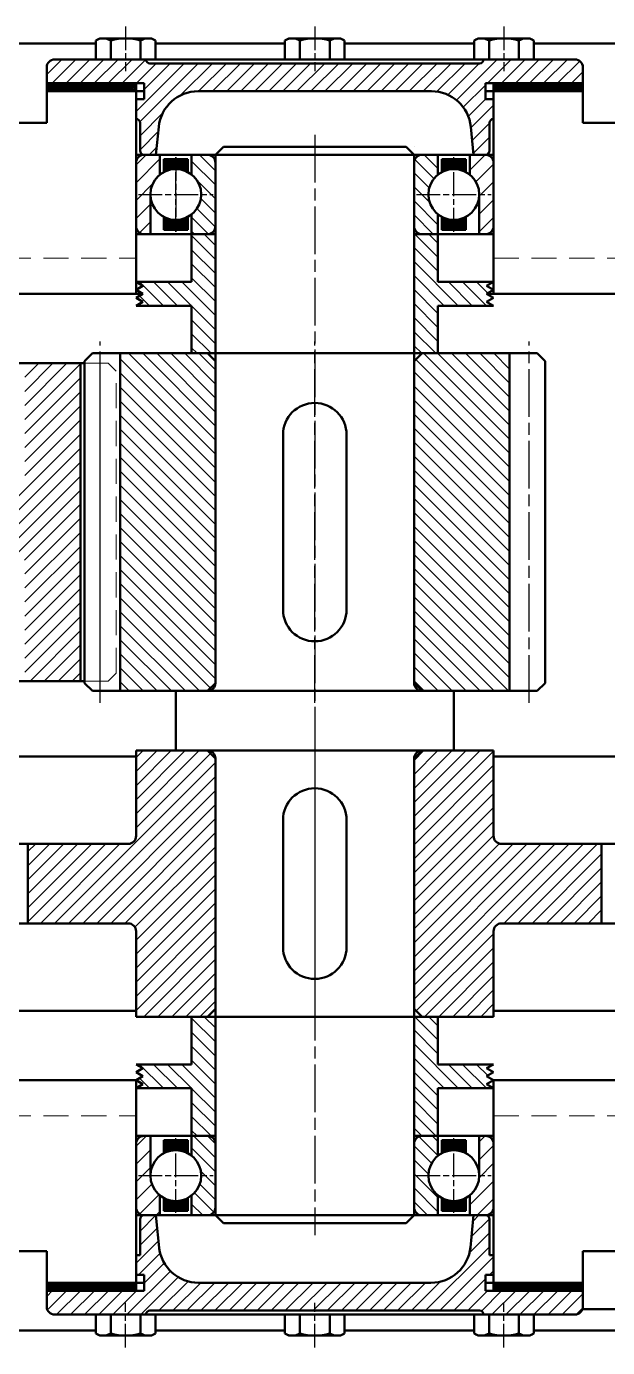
# Model space of a CAD drawing. Header units: millimetres. Extents: x -644475 to -321976, y 914968 to 1830177.
# Drawn here: x -324210.7 to -324064.4, y 915180.6 to 915513.2 of the extents above; entities that cross this region are included whole.
import ezdxf

# ---------------------------------------------------------------- set-up
doc = ezdxf.new("R2010")
doc.units = ezdxf.units.MM
for name, pattern in [('AM_ISO08W050', [18, 12, -1.5, 3, -1.5]), ('AM_ISO08W050x2', [9, 6, -0.75, 1.5, -0.75]), ('HIDDEN', [9.525, 6.35, -3.175])]:
    doc.linetypes.add(name, pattern=pattern)
for name, color, linetype, lineweight in [('1. NET DAM', 7, 'Continuous', 50), ('2. NET KHUAT', 86, 'HIDDEN', 15), ('4. NET MANH', 86, 'Continuous', 15), ('AM_0N', 7, 'Continuous', 50), ('AM_7', 4, 'AM_ISO08W050', 25), ('AM_8', 1, 'Continuous', 25)]:
    doc.layers.add(name, color=color, linetype=linetype, lineweight=lineweight)
pattern_1 = [(135, (591057.9235, 1239565.9235), (-1.767766953, -1.767766953), [])]
pattern_2 = [(45, (0, 0), (-1.767766953, 1.767766953), [])]
pattern_3 = [(135, (-323920.6053, 913779.5894), (-2.24506403, -2.24506403), [])]
pattern_4 = [(45, (-323920.6053, 913779.5894), (-1.767766953, 1.767766953), [])]
pattern_5 = [(135, (-323866.6053, 913779.5894), (-2.24506403, -2.24506403), [])]
pattern_6 = [(45, (-323866.6053, 913779.5894), (-1.767766953, 1.767766953), [])]
pattern_7 = [(315, (913308.97432, 324738.69006), (0.17960512242, 0.17960512242), []), (45, (913308.97432, 324738.69006), (-0.17960512242, 0.17960512242), [])]
pattern_8 = [(315, (913061.97432, 324738.69006), (0.17960512242, 0.17960512242), []), (45, (913061.97432, 324738.69006), (-0.17960512242, 0.17960512242), [])]
pattern_9 = [(315, (913061.97432, 324668.69006), (0.17960512242, 0.17960512242), []), (45, (913061.97432, 324668.69006), (-0.17960512242, 0.17960512242), [])]
pattern_10 = [(315, (913308.97432, 324668.69006), (0.17960512242, 0.17960512242), []), (45, (913308.97432, 324668.69006), (-0.17960512242, 0.17960512242), [])]
pattern_11 = [(135, (591306.1906, 1239016.6752), (-1.767766953, -1.767766953), [])]
pattern_12 = [(135, (591306.1906, 1238819.6752), (-1.767766953, -1.767766953), [])]

# ---------------------------------------------------------------- blocks, each defined once
blk = doc.blocks.new('ol2')
at = {"layer": '4. NET MANH'}
h = blk.add_hatch(dxfattribs=at)
h.set_pattern_fill('ANSI31', color=1, angle=90, style=0)
h.set_pattern_definition(pattern_3)
h.paths.add_polyline_path([(-46, 45), (-62, 45, 0.414214), (-64, 43), (-64, 39), (-59, 39, -0.227735), (-54, 41.4), (-44, 41.4), (-44, 43, 0.414214)])
h = blk.add_hatch(dxfattribs=at)
h.set_pattern_fill('ANSI31', color=1, angle=90, style=0)
h.set_pattern_definition(pattern_5)
h.paths.add_polyline_path([(185, 45), (201, 45, -0.414214), (203, 43), (203, 39), (198, 39, 0.227735), (193, 41.4), (183, 41.4), (183, 43, -0.414214)])
h = blk.add_hatch(dxfattribs=at)
h.set_pattern_fill('ANSI37', color=0, scale=0.08, angle=-90, style=0)
h.set_pattern_definition(pattern_8)
h.paths.add_polyline_path([(-62.9, 35), (-62.9, 38.01), (-59.65, 38.01, 0.123104), (-60.4, 35)])
h.paths.add_polyline_path([(-62.9, 31.99), (-62.9, 35), (-60.4, 35, 0.123104), (-59.65, 31.99)])
h = blk.add_hatch(dxfattribs=at)
h.set_pattern_fill('ANSI37', color=0, scale=0.08, angle=-90, style=0)
h.set_pattern_definition(pattern_8)
h.paths.add_polyline_path([(-45.1, 35), (-45.1, 38.01), (-48.35, 38.01, -0.123104), (-47.6, 35)])
h.paths.add_polyline_path([(-45.1, 31.99), (-45.1, 35), (-47.6, 35, -0.123104), (-48.35, 31.99)])
h = blk.add_hatch(dxfattribs=at)
h.set_pattern_fill('ANSI37', color=0, scale=0.08, angle=-90, style=0)
h.set_pattern_definition(pattern_7)
h.paths.add_polyline_path([(184.1, 35), (184.1, 38.01), (187.35, 38.01, 0.123104), (186.6, 35)])
h.paths.add_polyline_path([(184.1, 31.99), (184.1, 35), (186.6, 35, 0.123104), (187.35, 31.99)])
h = blk.add_hatch(dxfattribs=at)
h.set_pattern_fill('ANSI37', color=0, scale=0.08, angle=-90, style=0)
h.set_pattern_definition(pattern_7)
h.paths.add_polyline_path([(201.9, 35), (201.9, 38.01), (198.65, 38.01, -0.123104), (199.4, 35)])
h.paths.add_polyline_path([(201.9, 31.99), (201.9, 35), (199.4, 35, -0.123104), (198.65, 31.99)])
h = blk.add_hatch(dxfattribs=at)
h.set_pattern_fill('ANSI37', color=0, scale=0.08, angle=-90, style=0)
h.set_pattern_definition(pattern_9)
h.paths.add_polyline_path([(-62.9, -35), (-62.9, -31.99), (-59.65, -31.99, 0.123104), (-60.4, -35)])
h.paths.add_polyline_path([(-62.9, -38.01), (-62.9, -35), (-60.4, -35, 0.123104), (-59.65, -38.01)])
h = blk.add_hatch(dxfattribs=at)
h.set_pattern_fill('ANSI37', color=0, scale=0.08, angle=-90, style=0)
h.set_pattern_definition(pattern_9)
h.paths.add_polyline_path([(-45.1, -35), (-45.1, -31.99), (-48.35, -31.99, -0.123104), (-47.6, -35)])
h.paths.add_polyline_path([(-45.1, -38.01), (-45.1, -35), (-47.6, -35, -0.123104), (-48.35, -38.01)])
h = blk.add_hatch(dxfattribs=at)
h.set_pattern_fill('ANSI37', color=0, scale=0.08, angle=-90, style=0)
h.set_pattern_definition(pattern_10)
h.paths.add_polyline_path([(184.1, -35), (184.1, -31.99), (187.35, -31.99, 0.123104), (186.6, -35)])
h.paths.add_polyline_path([(184.1, -38.01), (184.1, -35), (186.6, -35, 0.123104), (187.35, -38.01)])
h = blk.add_hatch(dxfattribs=at)
h.set_pattern_fill('ANSI37', color=0, scale=0.08, angle=-90, style=0)
h.set_pattern_definition(pattern_10)
h.paths.add_polyline_path([(201.9, -35), (201.9, -31.99), (198.65, -31.99, -0.123104), (199.4, -35)])
h.paths.add_polyline_path([(201.9, -38.01), (201.9, -35), (199.4, -35, -0.123104), (198.65, -38.01)])
h = blk.add_hatch(dxfattribs=at)
h.set_pattern_fill('ANSI31', color=1, angle=90, style=0)
h.set_pattern_definition(pattern_3)
h.paths.add_polyline_path([(-46, -45), (-62, -45, -0.414214), (-64, -43), (-64, -39), (-59, -39, 0.227735), (-54, -41.4), (-44, -41.4), (-44, -43, -0.414214)])
h = blk.add_hatch(dxfattribs=at)
h.set_pattern_fill('ANSI31', color=1, angle=90, style=0)
h.set_pattern_definition(pattern_5)
h.paths.add_polyline_path([(185, -45), (201, -45, 0.414214), (203, -43), (203, -39), (198, -39, -0.227735), (193, -41.4), (183, -41.4), (183, -43, 0.414214)])
at = {"layer": 'AM_8'}
h = blk.add_hatch(dxfattribs=at)
h.set_pattern_fill('_U', color=256, scale=2.5, angle=45, style=0, pattern_type=0)
h.set_pattern_definition(pattern_4)
edge = h.paths.add_edge_path()
edge.add_line((-44, 27), (-44, 31))
edge.add_line((-44, 31), (-49, 31))
edge.add_arc((-54, 35), 6.4, 218.6822, 321.3178, ccw=False)
edge.add_line((-59, 31), (-64, 31))
edge.add_line((-64, 31), (-64, 27))
edge.add_arc((-62, 27), 2, 180, 270)
edge.add_line((-62, 25), (-46, 25))
edge.add_arc((-46, 27), 2, 270, 360)
h = blk.add_hatch(dxfattribs=at)
h.set_pattern_fill('_U', color=256, scale=2.5, angle=45, style=0, pattern_type=0)
h.set_pattern_definition(pattern_6)
edge = h.paths.add_edge_path()
edge.add_line((183, 27), (183, 31))
edge.add_line((183, 31), (188, 31))
edge.add_arc((193, 35), 6.4, 218.6822, 321.3178)
edge.add_line((198, 31), (203, 31))
edge.add_line((203, 31), (203, 27))
edge.add_arc((201, 27), 2, 270, 360, ccw=False)
edge.add_line((201, 25), (185, 25))
edge.add_arc((185, 27), 2, 180, 270, ccw=False)
h = blk.add_hatch(dxfattribs=at)
h.set_pattern_fill('_U', color=256, scale=2.5, angle=45, style=0, pattern_type=0)
h.set_pattern_definition(pattern_4)
edge = h.paths.add_edge_path()
edge.add_line((-44, -27), (-44, -31))
edge.add_line((-44, -31), (-49, -31))
edge.add_arc((-54, -35), 6.4, 38.6822, 141.3178)
edge.add_line((-59, -31), (-64, -31))
edge.add_line((-64, -31), (-64, -27))
edge.add_arc((-62, -27), 2, 90, 180, ccw=False)
edge.add_line((-62, -25), (-46, -25))
edge.add_arc((-46, -27), 2, 0, 90, ccw=False)
h = blk.add_hatch(dxfattribs=at)
h.set_pattern_fill('_U', color=256, scale=2.5, angle=45, style=0, pattern_type=0)
h.set_pattern_definition(pattern_6)
edge = h.paths.add_edge_path()
edge.add_line((183, -27), (183, -31))
edge.add_line((183, -31), (188, -31))
edge.add_arc((193, -35), 6.4, 398.6822, 501.3178, ccw=False)
edge.add_line((198, -31), (203, -31))
edge.add_line((203, -31), (203, -27))
edge.add_arc((201, -27), 2, 360, 450)
edge.add_line((201, -25), (185, -25))
edge.add_arc((185, -27), 2, 450, 540)
at = {"layer": '1. NET DAM'}
for p, q in [((-62, 45), (-46, 45)), ((201, 45), (185, 45)), ((-64, 27), (-64, 43)), ((-54, 41.4), (-44, 41.4)), ((-44, 43), (-44, 27)), ((183, 43), (183, 27)), ((193, 41.4), (183, 41.4)), ((203, 27), (203, 43)), ((-64, 39), (-59, 39)), ((-59.65, 38.01), (-62.9, 38.01)), ((-62.9, 38.01), (-62.9, 35)), ((-48.35, 38.01), (-45.1, 38.01)), ((-45.1, 38.01), (-45.1, 35)), ((187.35, 38.01), (184.1, 38.01)), ((184.1, 38.01), (184.1, 35)), ((203, 39), (198, 39)), ((198.65, 38.01), (201.9, 38.01)), ((201.9, 38.01), (201.9, 35)), ((-62.9, 31.99), (-62.9, 35)), ((-45.1, 31.99), (-45.1, 35)), ((184.1, 31.99), (184.1, 35)), ((201.9, 31.99), (201.9, 35)), ((-59, 31), (-64, 31)), ((-59.65, 31.99), (-62.9, 31.99)), ((-44, 31), (-49, 31)), ((-48.35, 31.99), (-45.1, 31.99)), ((183, 31), (188, 31)), ((187.35, 31.99), (184.1, 31.99)), ((198, 31), (203, 31)), ((198.65, 31.99), (201.9, 31.99)), ((-46, 25), (-62, 25)), ((185, 25), (201, 25)), ((-46, -25), (-62, -25)), ((185, -25), (201, -25)), ((-64, -27), (-64, -43)), ((-44, -43), (-44, -27)), ((183, -43), (183, -27)), ((203, -27), (203, -43)), ((-59, -31), (-64, -31)), ((-59.65, -31.99), (-62.9, -31.99)), ((-62.9, -31.99), (-62.9, -35)), ((-44, -31), (-49, -31)), ((-48.35, -31.99), (-45.1, -31.99)), ((-45.1, -31.99), (-45.1, -35)), ((183, -31), (188, -31)), ((187.35, -31.99), (184.1, -31.99)), ((184.1, -31.99), (184.1, -35)), ((198, -31), (203, -31)), ((198.65, -31.99), (201.9, -31.99)), ((201.9, -31.99), (201.9, -35)), ((-62.9, -38.01), (-62.9, -35)), ((-45.1, -38.01), (-45.1, -35)), ((184.1, -38.01), (184.1, -35)), ((201.9, -38.01), (201.9, -35)), ((-64, -39), (-59, -39)), ((-59.65, -38.01), (-62.9, -38.01)), ((-48.35, -38.01), (-45.1, -38.01)), ((187.35, -38.01), (184.1, -38.01)), ((203, -39), (198, -39)), ((198.65, -38.01), (201.9, -38.01)), ((-54, -41.4), (-44, -41.4)), ((193, -41.4), (183, -41.4)), ((-62, -45), (-46, -45)), ((201, -45), (185, -45))]:
    blk.add_line(p, q, dxfattribs=at)
for centre in [(-54, 35), (193, 35), (-54, -35), (193, -35)]:
    blk.add_circle(centre, 6.4, dxfattribs=at)
for centre, start, end in [((-62, 43), 90, 180), ((-46, 43), 0, 90), ((185, 43), 90, 180), ((201, 43), 0, 90), ((-62, 27), 180, 270), ((-46, 27), 270, 0), ((185, 27), 180, 270), ((201, 27), 270, 0), ((-62, -27), 90, 180), ((-46, -27), 0, 90), ((185, -27), 90, 180), ((201, -27), 0, 90), ((-62, -43), 180, 270), ((-46, -43), 270, 0), ((185, -43), 180, 270), ((201, -43), 270, 0)]:
    blk.add_arc(centre, 2, start, end, dxfattribs=at)
at = {"layer": 'AM_7', "linetype": 'AM_ISO08W050x2'}
for p, q in [((-54, 44.4), (-54, 25.6)), ((193, 44.4), (193, 25.6)), ((-63.4, 35), (-44.6, 35)), ((183.6, 35), (202.4, 35)), ((202.4, 35), (183.6, 35)), ((-54, -25.6), (-54, -44.4)), ((193, -25.6), (193, -44.4)), ((-63.4, -35), (-44.6, -35)), ((183.6, -35), (202.4, -35))]:
    blk.add_line(p, q, dxfattribs=at)

msp = doc.modelspace()

# ---------------------------------------------------------------- hatches: boundary and pattern name
at = {"layer": '4. NET MANH'}
h = msp.add_hatch(dxfattribs=at)
h.set_pattern_fill('ANSI31', color=1, scale=0.09, style=0)
h.paths.add_polyline_path([(-324401.077, 915498.924), (-324428.077, 915498.924), (-324428.077, 915496.924), (-324401.077, 915496.924)])
h.paths.add_polyline_path([(-324248.077, 915498.924), (-324275.077, 915498.924), (-324275.077, 915496.924), (-324248.077, 915496.924)])
h.paths.add_polyline_path([(-324183.077, 915498.924), (-324205.577, 915498.924), (-324205.577, 915496.924), (-324183.077, 915496.924)])
h.paths.add_polyline_path([(-324070.577, 915498.924), (-324093.077, 915498.924), (-324093.077, 915496.924), (-324070.577, 915496.924)])
h = msp.add_hatch(dxfattribs=at)
h.set_pattern_fill('ANSI31', color=1, scale=0.09, style=0)
h.paths.add_polyline_path([(-324403.077, 915196.924), (-324428.077, 915196.924), (-324428.077, 915194.924), (-324403.077, 915194.924)])
h.paths.add_polyline_path([(-324248.077, 915196.924), (-324273.077, 915196.924), (-324273.077, 915194.924), (-324248.077, 915194.924)])
h.paths.add_polyline_path([(-324183.077, 915196.924), (-324205.577, 915196.924), (-324205.577, 915194.924), (-324183.077, 915194.924)])
h.paths.add_polyline_path([(-324070.577, 915196.924), (-324093.077, 915196.924), (-324093.077, 915194.924), (-324070.577, 915194.924)])
h.paths.add_polyline_path([(-324012.621, 915196.924), (-324034.121, 915196.924), (-324034.121, 915194.924), (-324012.621, 915194.924)])
h.paths.add_polyline_path([(-323919.121, 915196.924), (-323940.621, 915196.924), (-323940.621, 915194.924), (-323919.121, 915194.924)])
h.paths.add_polyline_path([(-323919.121, 915498.924), (-323940.621, 915498.924), (-323940.621, 915496.924), (-323919.121, 915496.924)])
h.paths.add_polyline_path([(-324012.621, 915498.924), (-324034.121, 915498.924), (-324034.121, 915496.924), (-324012.621, 915496.924)])
at = {"layer": 'AM_8'}
h = msp.add_hatch(dxfattribs=at)
h.set_pattern_fill('_U', color=256, scale=2.5, angle=45, style=0, pattern_type=0)
h.set_pattern_definition(pattern_2)
edge = h.paths.add_edge_path()
edge.add_arc((-324108.726, 915486.924), 10, 5.71059, 90, ccw=False)
edge.add_line((-324098.776, 915487.919), (-324098.077, 915480.924))
edge.add_line((-324098.077, 915480.924), (-324095.077, 915480.924))
edge.add_arc((-324095.076, 915481.924), 1, 270, 360)
edge.add_line((-324094.077, 915481.924), (-324094.077, 915488.924))
edge.add_arc((-324093.077, 915488.924), 1, 90, 180, ccw=False)
edge.add_line((-324093.077, 915489.924), (-324093.077, 915494.924))
edge.add_line((-324093.077, 915494.924), (-324095.077, 915494.924))
edge.add_line((-324095.077, 915494.924), (-324095.077, 915498.924))
edge.add_line((-324095.077, 915498.924), (-324070.577, 915498.924))
edge.add_line((-324070.577, 915498.924), (-324070.577, 915502.924))
edge.add_arc((-324072.577, 915502.924), 2, 0, 90)
edge.add_line((-324072.577, 915504.924), (-324095.577, 915504.924))
edge.add_arc((-324096.577, 915504.924), 1, -90, 0, ccw=False)
edge.add_line((-324096.577, 915503.924), (-324179.577, 915503.924))
edge.add_arc((-324179.577, 915504.924), 1, 180, 270, ccw=False)
edge.add_line((-324180.577, 915504.924), (-324203.577, 915504.924))
edge.add_arc((-324203.577, 915502.924), 2, 90, 180)
edge.add_line((-324205.577, 915502.924), (-324205.577, 915498.924))
edge.add_line((-324205.577, 915498.924), (-324181.077, 915498.924))
edge.add_line((-324181.077, 915498.924), (-324181.077, 915494.924))
edge.add_line((-324181.077, 915494.924), (-324183.077, 915494.924))
edge.add_line((-324183.077, 915494.924), (-324183.077, 915489.924))
edge.add_arc((-324183.077, 915488.924), 1, 0, 90, ccw=False)
edge.add_line((-324182.077, 915488.924), (-324182.077, 915481.924))
edge.add_arc((-324181.077, 915481.924), 1, 180, 270)
edge.add_line((-324181.077, 915480.924), (-324178.077, 915480.924))
edge.add_line((-324178.077, 915480.924), (-324177.377, 915487.919))
edge.add_arc((-324167.427, 915486.924), 10, 90, 174.28941, ccw=False)
edge.add_line((-324167.427, 915496.924), (-324108.726, 915496.924))
h = msp.add_hatch(dxfattribs=at)
h.set_pattern_fill('_U', color=256, scale=2.5, angle=135, style=0, pattern_type=0)
h.set_pattern_definition(pattern_11)
h.paths.add_polyline_path([(-324169.077, 915460.924), (-324169.077, 915448.924), (-324183.077, 915448.924), (-324181.344, 915447.924), (-324183.077, 915446.924), (-324181.344, 915445.924), (-324183.077, 915444.924), (-324181.344, 915443.924), (-324183.077, 915442.924), (-324169.077, 915442.924), (-324169.077, 915430.924), (-324163.077, 915430.924), (-324163.077, 915460.924)])
h = msp.add_hatch(dxfattribs=at)
h.set_pattern_fill('_U', color=256, scale=2.5, angle=135, style=0, pattern_type=0)
h.set_pattern_definition(pattern_11)
h.paths.add_polyline_path([(-324107.077, 915460.924), (-324113.077, 915460.924), (-324113.077, 915430.924), (-324107.077, 915430.924), (-324107.077, 915442.924), (-324093.077, 915442.924), (-324094.809, 915443.924), (-324093.077, 915444.924), (-324094.809, 915445.924), (-324093.077, 915446.924), (-324094.809, 915447.924), (-324093.077, 915448.924), (-324107.077, 915448.924)])
h = msp.add_hatch(dxfattribs=at)
h.set_pattern_fill('_U', color=256, scale=2.5, angle=45, style=0, pattern_type=0)
h.set_pattern_definition(pattern_2)
edge = h.paths.add_edge_path()
edge.add_line((-324234.577, 915396.424), (-324234.577, 915380.424))
edge.add_line((-324234.577, 915380.424), (-324213.077, 915380.424))
edge.add_arc((-324213.077, 915378.424), 2, 0, 90, ccw=False)
edge.add_line((-324211.077, 915378.424), (-324211.077, 915348.424))
edge.add_line((-324211.077, 915348.424), (-324197.077, 915348.424))
edge.add_line((-324197.077, 915348.424), (-324197.077, 915428.424))
edge.add_line((-324197.077, 915428.424), (-324211.077, 915428.424))
edge.add_line((-324211.077, 915428.424), (-324211.077, 915398.424))
edge.add_arc((-324213.077, 915398.424), 2, 270, 360, ccw=False)
edge.add_line((-324213.077, 915396.424), (-324234.577, 915396.424))
h = msp.add_hatch(dxfattribs=at)
h.set_pattern_fill('_U', color=256, scale=2.5, angle=135, style=0, pattern_type=0)
h.set_pattern_definition(pattern_1)
h.paths.add_polyline_path([(-324165.077, 915430.924), (-324187.077, 915430.924), (-324187.077, 915345.924), (-324165.077, 915345.924), (-324163.077, 915347.924), (-324163.077, 915428.924)])
h = msp.add_hatch(dxfattribs=at)
h.set_pattern_fill('_U', color=256, scale=2.5, angle=135, style=0, pattern_type=0)
h.set_pattern_definition(pattern_1)
h.paths.add_polyline_path([(-324111.077, 915345.924), (-324089.077, 915345.924), (-324089.077, 915430.924), (-324111.077, 915430.924), (-324113.077, 915428.924), (-324113.077, 915347.924)])
h = msp.add_hatch(dxfattribs=at)
h.set_pattern_fill('_U', color=256, scale=2.5, angle=45, style=0, pattern_type=0)
h.set_pattern_definition(pattern_2)
edge = h.paths.add_edge_path()
edge.add_line((-324183.077, 915285.424), (-324183.077, 915263.924))
edge.add_line((-324183.077, 915263.924), (-324165.077, 915263.924))
edge.add_line((-324165.077, 915263.924), (-324163.077, 915265.924))
edge.add_line((-324163.077, 915265.924), (-324163.077, 915328.924))
edge.add_line((-324163.077, 915328.924), (-324165.077, 915330.924))
edge.add_line((-324165.077, 915330.924), (-324183.077, 915330.924))
edge.add_line((-324183.077, 915330.924), (-324183.077, 915309.424))
edge.add_arc((-324185.077, 915309.424), 2, 270, 360, ccw=False)
edge.add_line((-324185.077, 915307.424), (-324210.288, 915307.424))
edge.add_line((-324210.288, 915307.424), (-324210.288, 915287.424))
edge.add_line((-324210.288, 915287.424), (-324185.077, 915287.424))
edge.add_arc((-324185.077, 915285.424), 2, 0, 90, ccw=False)
h = msp.add_hatch(dxfattribs=at)
h.set_pattern_fill('_U', color=256, scale=2.5, angle=45, style=0, pattern_type=0)
h.set_pattern_definition(pattern_2)
edge = h.paths.add_edge_path()
edge.add_line((-324111.077, 915263.924), (-324093.077, 915263.924))
edge.add_line((-324093.077, 915263.924), (-324093.077, 915285.424))
edge.add_arc((-324091.077, 915285.424), 2, 90, 180, ccw=False)
edge.add_line((-324091.077, 915287.424), (-324065.865, 915287.424))
edge.add_line((-324065.865, 915287.424), (-324065.865, 915307.424))
edge.add_line((-324065.865, 915307.424), (-324091.077, 915307.424))
edge.add_arc((-324091.077, 915309.424), 2, 180, 270, ccw=False)
edge.add_line((-324093.077, 915309.424), (-324093.077, 915330.924))
edge.add_line((-324093.077, 915330.924), (-324111.077, 915330.924))
edge.add_line((-324111.077, 915330.924), (-324113.077, 915328.923))
edge.add_line((-324113.077, 915328.924), (-324113.077, 915265.924))
edge.add_line((-324113.077, 915265.924), (-324111.077, 915263.924))
h = msp.add_hatch(dxfattribs=at)
h.set_pattern_fill('_U', color=256, scale=2.5, angle=135, style=0, pattern_type=0)
h.set_pattern_definition(pattern_12)
h.paths.add_polyline_path([(-324169.077, 915263.924), (-324169.077, 915251.924), (-324183.077, 915251.924), (-324181.344, 915250.924), (-324183.077, 915249.924), (-324181.344, 915248.924), (-324183.077, 915247.924), (-324181.344, 915246.924), (-324183.077, 915245.924), (-324169.077, 915245.924), (-324169.077, 915233.924), (-324163.077, 915233.924), (-324163.077, 915263.924)])
h = msp.add_hatch(dxfattribs=at)
h.set_pattern_fill('_U', color=256, scale=2.5, angle=135, style=0, pattern_type=0)
h.set_pattern_definition(pattern_12)
h.paths.add_polyline_path([(-324107.077, 915263.924), (-324113.077, 915263.924), (-324113.077, 915233.924), (-324107.077, 915233.924), (-324107.077, 915245.924), (-324093.077, 915245.924), (-324094.809, 915246.924), (-324093.077, 915247.924), (-324094.809, 915248.924), (-324093.077, 915249.924), (-324094.809, 915250.924), (-324093.077, 915251.924), (-324107.077, 915251.924)])
h = msp.add_hatch(dxfattribs=at)
h.set_pattern_fill('_U', color=256, scale=2.5, angle=45, style=0, pattern_type=0)
h.set_pattern_definition(pattern_2)
edge = h.paths.add_edge_path()
edge.add_line((-324177.277, 915205.928), (-324178.077, 915213.924))
edge.add_line((-324178.077, 915213.924), (-324181.077, 915213.924))
edge.add_arc((-324181.077, 915212.924), 1, 90, 180)
edge.add_line((-324182.077, 915212.924), (-324182.077, 915203.924))
edge.add_line((-324182.077, 915203.924), (-324183.077, 915203.924))
edge.add_line((-324183.077, 915203.924), (-324183.077, 915198.924))
edge.add_line((-324183.077, 915198.924), (-324181.077, 915198.924))
edge.add_line((-324181.077, 915198.924), (-324181.077, 915194.924))
edge.add_line((-324181.077, 915194.924), (-324205.577, 915194.924))
edge.add_line((-324205.577, 915194.924), (-324205.577, 915190.924))
edge.add_arc((-324203.577, 915190.924), 2, 180, 270)
edge.add_line((-324203.577, 915188.924), (-324180.577, 915188.924))
edge.add_arc((-324179.577, 915188.924), 1, 90, 180, ccw=False)
edge.add_line((-324179.577, 915189.924), (-324096.577, 915189.924))
edge.add_arc((-324096.577, 915188.924), 1, 0, 90, ccw=False)
edge.add_line((-324095.577, 915188.924), (-324072.577, 915188.924))
edge.add_arc((-324072.577, 915190.924), 2, 270, 360)
edge.add_line((-324070.577, 915190.924), (-324070.577, 915194.924))
edge.add_line((-324070.577, 915194.924), (-324095.077, 915194.924))
edge.add_line((-324095.077, 915194.924), (-324095.077, 915198.924))
edge.add_line((-324095.077, 915198.924), (-324093.077, 915198.924))
edge.add_line((-324093.077, 915198.924), (-324093.077, 915203.924))
edge.add_line((-324093.077, 915203.924), (-324094.077, 915203.924))
edge.add_line((-324094.077, 915203.924), (-324094.077, 915212.924))
edge.add_arc((-324095.077, 915212.924), 1, 0, 90)
edge.add_line((-324095.077, 915213.924), (-324098.077, 915213.924))
edge.add_line((-324098.077, 915213.924), (-324098.876, 915205.928))
edge.add_arc((-324108.826, 915206.924), 10, 270, 354.28941, ccw=False)
edge.add_line((-324108.826, 915196.924), (-324167.327, 915196.924))
edge.add_arc((-324167.327, 915206.924), 10, 185.71059, 270, ccw=False)

# ---------------------------------------------------------------- linework, layer by layer
at = {"layer": '1. NET DAM'}
for p, q in [((-324263.307, 915508.924), (-324193.215, 915508.924)), ((-324178.2, 915508.924), (-324145.584, 915508.924)), ((-324130.569, 915508.924), (-324097.953, 915508.924)), ((-324082.938, 915508.924), (-324023.099, 915508.924)), ((-324072.577, 915504.924), (-324203.577, 915504.924)), ((-324205.577, 915503.524), (-324205.577, 915488.924)), ((-324179.577, 915503.924), (-324096.577, 915503.924)), ((-324070.577, 915503.524), (-324070.577, 915488.924)), ((-324181.077, 915498.924), (-324205.577, 915498.924)), ((-324183.077, 915488.924), (-324183.077, 915498.924)), ((-324181.077, 915494.924), (-324181.077, 915498.924)), ((-324095.077, 915494.924), (-324095.077, 915498.924)), ((-324095.077, 915498.924), (-324070.577, 915498.924)), ((-324093.077, 915488.924), (-324093.077, 915498.924)), ((-324181.077, 915496.924), (-324205.577, 915496.924)), ((-324183.077, 915496.924), (-324183.077, 915494.924)), ((-324183.077, 915494.924), (-324181.077, 915494.924)), ((-324183.077, 915494.924), (-324183.077, 915489.924)), ((-324108.726, 915496.924), (-324167.427, 915496.924)), ((-324070.577, 915496.924), (-324095.077, 915496.924)), ((-324093.077, 915494.924), (-324095.077, 915494.924)), ((-324205.577, 915488.924), (-324248.077, 915488.924)), ((-324183.077, 915478.924), (-324183.077, 915488.924)), ((-324182.077, 915488.924), (-324182.077, 915481.924)), ((-324094.077, 915488.924), (-324094.077, 915481.924)), ((-324093.077, 915478.924), (-324093.077, 915488.924)), ((-324070.577, 915488.924), (-324034.121, 915488.924)), ((-324177.377, 915487.919), (-324178.077, 915480.924)), ((-324098.776, 915487.919), (-324098.077, 915480.924)), ((-324163.077, 915480.924), (-324161.077, 915482.924)), ((-324161.077, 915482.924), (-324115.077, 915482.924)), ((-324113.077, 915480.924), (-324115.077, 915482.924)), ((-324113.077, 915482.924), (-324113.077, 915482.924)), ((-324165.031, 915480.924), (-324183.077, 915480.924)), ((-324182.077, 915480.924), (-324178.077, 915480.924)), ((-324165.031, 915480.924), (-324111.077, 915480.924)), ((-324163.077, 915480.924), (-324163.077, 915470.924)), ((-324113.077, 915480.924), (-324113.077, 915470.924)), ((-324095.077, 915480.924), (-324093.077, 915480.924)), ((-324163.077, 915347.924), (-324163.077, 915470.924)), ((-324113.077, 915470.924), (-324113.077, 915347.924)), ((-324183.077, 915462.924), (-324183.077, 915445.924)), ((-324093.077, 915462.924), (-324093.077, 915445.924)), ((-324183.077, 915460.924), (-324163.077, 915460.924)), ((-324169.077, 915448.924), (-324169.077, 915460.924)), ((-324163.077, 915460.924), (-324169.077, 915460.924)), ((-324163.077, 915430.924), (-324163.077, 915460.924)), ((-324093.077, 915460.924), (-324113.077, 915460.924)), ((-324113.077, 915430.924), (-324113.077, 915460.924)), ((-324113.077, 915460.924), (-324107.077, 915460.924)), ((-324107.077, 915448.924), (-324107.077, 915460.924)), ((-324183.077, 915448.924), (-324181.344, 915447.924)), ((-324169.077, 915448.924), (-324183.077, 915448.924)), ((-324107.077, 915448.924), (-324093.077, 915448.924)), ((-324093.077, 915448.924), (-324094.809, 915447.924)), ((-324181.344, 915445.924), (-324273.51, 915445.924)), ((-324181.344, 915447.924), (-324183.077, 915446.924)), ((-324183.077, 915446.924), (-324181.344, 915445.924)), ((-324181.344, 915445.924), (-324183.077, 915444.924)), ((-324183.077, 915444.924), (-324181.344, 915443.924)), ((-324094.809, 915447.924), (-324093.077, 915446.924)), ((-324093.077, 915446.924), (-324094.809, 915445.924)), ((-324094.809, 915445.924), (-324012.187, 915445.924)), ((-324094.809, 915445.924), (-324093.077, 915444.924)), ((-324093.077, 915444.924), (-324094.809, 915443.924)), ((-324181.344, 915443.924), (-324183.077, 915442.924)), ((-324169.077, 915442.924), (-324183.077, 915442.924)), ((-324169.077, 915430.924), (-324169.077, 915442.924)), ((-324107.077, 915430.924), (-324107.077, 915442.924)), ((-324107.077, 915442.924), (-324093.077, 915442.924)), ((-324094.809, 915443.924), (-324093.077, 915442.924)), ((-324278.077, 915428.424), (-324196.077, 915428.424)), ((-324197.077, 915348.424), (-324197.077, 915428.424)), ((-324196.077, 915428.924), (-324194.077, 915430.924)), ((-324196.077, 915347.924), (-324196.077, 915428.924)), ((-324194.077, 915430.924), (-324082.077, 915430.924)), ((-324187.077, 915345.924), (-324187.077, 915430.924)), ((-324163.077, 915430.924), (-324169.077, 915430.924)), ((-324163.077, 915428.924), (-324165.077, 915430.924)), ((-324163.077, 915347.924), (-324163.077, 915428.924)), ((-324113.077, 915428.924), (-324111.077, 915430.924)), ((-324113.077, 915430.924), (-324107.077, 915430.924)), ((-324113.077, 915347.924), (-324113.077, 915428.924)), ((-324089.077, 915345.924), (-324089.077, 915430.924)), ((-324080.077, 915428.924), (-324082.077, 915430.924)), ((-324080.077, 915347.924), (-324080.077, 915428.924)), ((-324196.077, 915348.424), (-324278.077, 915348.424)), ((-324196.077, 915347.924), (-324194.077, 915345.924)), ((-324082.077, 915345.924), (-324194.077, 915345.924)), ((-324173.077, 915330.924), (-324173.077, 915345.924)), ((-324173.077, 915345.924), (-324163.077, 915345.924)), ((-324165.077, 915345.924), (-324163.077, 915347.924)), ((-324111.077, 915345.924), (-324113.077, 915347.924)), ((-324103.077, 915345.924), (-324113.077, 915345.924)), ((-324103.077, 915330.924), (-324103.077, 915345.924)), ((-324082.077, 915345.924), (-324080.077, 915347.924)), ((-324138.077, 915342.924), (-324138.077, 915342.924)), ((-324270.623, 915329.424), (-324183.077, 915329.424)), ((-324183.077, 915330.924), (-324093.077, 915330.924)), ((-324183.077, 915309.424), (-324183.077, 915330.924)), ((-324163.077, 915330.924), (-324173.077, 915330.924)), ((-324163.077, 915328.924), (-324165.077, 915330.924)), ((-324163.077, 915265.924), (-324163.077, 915328.924)), ((-324163.077, 915223.924), (-324163.077, 915328.924)), ((-324113.077, 915330.924), (-324103.077, 915330.924)), ((-324113.077, 915265.924), (-324113.077, 915328.924)), ((-324113.077, 915328.924), (-324113.077, 915223.924)), ((-324113.077, 915328.924), (-324111.077, 915330.924)), ((-324093.077, 915309.424), (-324093.077, 915330.924)), ((-324093.077, 915329.424), (-324009.861, 915329.424)), ((-324227.545, 915307.424), (-324185.077, 915307.424)), ((-324210.288, 915287.424), (-324210.288, 915307.424)), ((-324024.653, 915307.424), (-324091.077, 915307.424)), ((-324091.077, 915307.424), (-324024.653, 915307.424)), ((-324065.865, 915287.424), (-324065.865, 915307.424)), ((-324231.575, 915287.424), (-324185.077, 915287.424)), ((-324183.077, 915263.924), (-324183.077, 915285.424)), ((-324093.077, 915263.924), (-324093.077, 915285.424)), ((-324024.653, 915287.424), (-324091.077, 915287.424)), ((-324091.077, 915287.424), (-324024.653, 915287.424)), ((-324183.077, 915265.424), (-324270.623, 915265.424)), ((-324163.077, 915265.924), (-324165.077, 915263.924)), ((-324113.077, 915265.924), (-324111.077, 915263.924)), ((-324009.861, 915265.424), (-324093.077, 915265.424)), ((-324183.077, 915263.924), (-324093.077, 915263.924)), ((-324169.077, 915251.924), (-324169.077, 915263.924)), ((-324163.077, 915263.924), (-324169.077, 915263.924)), ((-324163.077, 915233.924), (-324163.077, 915263.924)), ((-324113.077, 915263.924), (-324113.077, 915263.924)), ((-324113.077, 915233.924), (-324113.077, 915263.924)), ((-324113.077, 915263.924), (-324107.077, 915263.924)), ((-324107.077, 915251.924), (-324107.077, 915263.924)), ((-324183.077, 915251.924), (-324181.344, 915250.924)), ((-324169.077, 915251.924), (-324183.077, 915251.924)), ((-324181.344, 915250.924), (-324183.077, 915249.924)), ((-324183.077, 915249.924), (-324181.344, 915248.924)), ((-324181.344, 915248.924), (-324183.077, 915247.924)), ((-324107.077, 915251.924), (-324093.077, 915251.924)), ((-324093.077, 915251.924), (-324094.809, 915250.924)), ((-324094.809, 915250.924), (-324093.077, 915249.924)), ((-324093.077, 915249.924), (-324094.809, 915248.924)), ((-324094.809, 915248.924), (-324093.077, 915247.924)), ((-324183.077, 915247.924), (-324274.376, 915247.924)), ((-324183.077, 915231.924), (-324183.077, 915247.924)), ((-324183.077, 915247.924), (-324181.344, 915246.924)), ((-324181.344, 915246.924), (-324183.077, 915245.924)), ((-324169.077, 915245.924), (-324183.077, 915245.924)), ((-324169.077, 915233.924), (-324169.077, 915245.924)), ((-324107.077, 915233.924), (-324107.077, 915245.924)), ((-324107.077, 915245.924), (-324093.077, 915245.924)), ((-324093.077, 915247.924), (-324094.809, 915246.924)), ((-324094.809, 915246.924), (-324093.077, 915245.924)), ((-324011.321, 915247.924), (-324093.077, 915247.924)), ((-324093.077, 915231.924), (-324093.077, 915247.924)), ((-324163.077, 915233.924), (-324183.077, 915233.924)), ((-324163.077, 915233.924), (-324169.077, 915233.924)), ((-324093.077, 915233.924), (-324113.077, 915233.924)), ((-324113.077, 915233.924), (-324107.077, 915233.924)), ((-324163.077, 915213.924), (-324163.077, 915223.924)), ((-324113.077, 915213.924), (-324113.077, 915223.924)), ((-324183.077, 915215.924), (-324183.077, 915194.924)), ((-324093.077, 915215.924), (-324093.077, 915196.924)), ((-324165.077, 915213.924), (-324183.077, 915213.924)), ((-324182.077, 915203.924), (-324182.077, 915212.924)), ((-324177.176, 915204.924), (-324178.077, 915213.924)), ((-324111.13, 915213.924), (-324165.077, 915213.924)), ((-324163.077, 915213.924), (-324161.077, 915211.924)), ((-324113.077, 915213.924), (-324115.077, 915211.924)), ((-324111.13, 915213.924), (-324093.077, 915213.924)), ((-324098.976, 915204.924), (-324098.077, 915213.924)), ((-324094.077, 915213.924), (-324098.077, 915213.924)), ((-324094.077, 915203.924), (-324094.077, 915212.924)), ((-324115.077, 915211.924), (-324161.077, 915211.924)), ((-324205.577, 915204.924), (-324248.077, 915204.924)), ((-324205.577, 915204.924), (-324205.577, 915190.324)), ((-324183.077, 915203.924), (-324182.077, 915203.924)), ((-324093.077, 915203.924), (-324094.077, 915203.924)), ((-324093.077, 915203.924), (-324093.077, 915202.924)), ((-324093.077, 915198.924), (-324093.077, 915203.924)), ((-324070.577, 915204.924), (-324070.577, 915190.324)), ((-324034.121, 915204.924), (-324070.577, 915204.924)), ((-324183.077, 915198.924), (-324181.077, 915198.924)), ((-324181.077, 915198.924), (-324181.077, 915194.924)), ((-324093.077, 915198.924), (-324095.077, 915198.924)), ((-324095.077, 915198.924), (-324095.077, 915194.924)), ((-324093.077, 915194.924), (-324093.077, 915198.924)), ((-324205.577, 915196.924), (-324181.077, 915196.924)), ((-324181.077, 915196.924), (-324205.577, 915196.924)), ((-324167.327, 915196.924), (-324108.826, 915196.924)), ((-324095.077, 915196.924), (-324070.577, 915196.924)), ((-324181.077, 915194.924), (-324205.577, 915194.924)), ((-324095.077, 915194.924), (-324070.577, 915194.924)), ((-324203.577, 915188.924), (-324072.577, 915188.924)), ((-324179.577, 915189.924), (-324096.577, 915189.924)), ((-324034.121, 915190.324), (-324070.577, 915190.324)), ((-324205.577, 915184.924), (-324263.307, 915184.924)), ((-324205.577, 915184.924), (-324193.215, 915184.924)), ((-324178.2, 915184.924), (-324145.584, 915184.924)), ((-324130.569, 915184.924), (-324097.953, 915184.924)), ((-324082.938, 915184.924), (-324070.577, 915184.924)), ((-324034.121, 915184.924), (-324070.577, 915184.924))]:
    msp.add_line(p, q, dxfattribs=at)
for points in [[(-324163.077, 915347.924), (-324163.077, 915430.924), (-324113.077, 915430.924), (-324113.077, 915347.924)], [(-324146.077, 915366.424), (-324146.077, 915410.424)], [(-324130.077, 915410.424), (-324130.077, 915366.424)], [(-324113.077, 915345.924), (-324163.077, 915345.924)], [(-324163.077, 915330.924), (-324113.077, 915330.924)], [(-324113.077, 915328.924), (-324113.077, 915263.924), (-324163.077, 915263.924), (-324163.077, 915328.924)], [(-324146.077, 915281.424), (-324146.077, 915313.424)], [(-324130.077, 915313.424), (-324130.077, 915281.424)]]:
    msp.add_lwpolyline(points, dxfattribs=at)
for centre, radius, start, end in [((-324203.577, 915502.924), 2, 90, 180), ((-324179.577, 915504.924), 1, 180, 270), ((-324096.577, 915504.924), 1, 270, 0), ((-324072.577, 915502.924), 2, 0, 90), ((-324167.427, 915486.924), 10, 90, 174.28941), ((-324108.726, 915486.924), 10, 5.71059, 90), ((-324183.077, 915488.924), 1, 0, 90), ((-324093.077, 915488.924), 1, 90, 180), ((-324181.077, 915481.924), 1, 180, 270), ((-324095.077, 915481.924), 1, 270, 0), ((-324138.077, 915410.424), 8, 0, 180), ((-324138.077, 915366.424), 8, 180, 0), ((-324165.077, 915347.924), 2, 270, 0), ((-324111.077, 915347.924), 2, 180, 270), ((-324165.077, 915328.924), 2, 0, 90), ((-324111.077, 915328.924), 2, 90, 180), ((-324138.077, 915313.424), 8, 0, 180), ((-324185.077, 915309.424), 2, 270, 0), ((-324091.077, 915309.424), 2, 180, 270), ((-324185.077, 915285.424), 2, 0, 90), ((-324091.077, 915285.424), 2, 90, 180), ((-324138.077, 915281.424), 8, 180, 0), ((-324181.077, 915212.924), 1, 90, 180), ((-324095.077, 915212.924), 1, 0, 90), ((-324167.327, 915206.924), 10, 185.71059, 270), ((-324108.826, 915206.924), 10, 270, 354.28941), ((-324203.577, 915190.924), 2, 180, 270), ((-324179.577, 915188.924), 1, 90, 180), ((-324096.577, 915188.924), 1, 0, 90), ((-324072.577, 915190.924), 2, 270, 0)]:
    msp.add_arc(centre, radius, start, end, dxfattribs=at)
at = {"layer": '2. NET KHUAT'}
for p, q in [((-324273.077, 915454.924), (-324183.077, 915454.924)), ((-324093.077, 915454.924), (-324012.621, 915454.924)), ((-324196.077, 915428.424), (-324190.077, 915428.424)), ((-324188.077, 915426.424), (-324190.077, 915428.424)), ((-324188.077, 915350.424), (-324188.077, 915426.424)), ((-324188.077, 915350.424), (-324190.077, 915348.424)), ((-324190.077, 915348.424), (-324196.077, 915348.424)), ((-324273.077, 915238.924), (-324183.077, 915238.924)), ((-324093.077, 915238.924), (-324012.621, 915238.924))]:
    msp.add_line(p, q, dxfattribs=at)
at = {"layer": 'AM_0N'}
for p, q in [((-324193.215, 915509.642), (-324192.208, 915510.224)), ((-324193.215, 915509.642), (-324193.215, 915504.924)), ((-324179.208, 915510.224), (-324192.208, 915510.224)), ((-324189.463, 915509.642), (-324189.463, 915504.924)), ((-324181.953, 915509.642), (-324181.953, 915504.924)), ((-324178.2, 915509.642), (-324179.208, 915510.224)), ((-324178.2, 915509.642), (-324178.2, 915504.924)), ((-324145.584, 915509.642), (-324144.577, 915510.224)), ((-324145.584, 915509.642), (-324145.584, 915504.924)), ((-324131.577, 915510.224), (-324144.577, 915510.224)), ((-324141.831, 915509.642), (-324141.831, 915504.924)), ((-324134.322, 915509.642), (-324134.322, 915504.924)), ((-324130.569, 915509.642), (-324131.577, 915510.224)), ((-324130.569, 915509.642), (-324130.569, 915504.924)), ((-324097.953, 915509.642), (-324096.945, 915510.224)), ((-324097.953, 915509.642), (-324097.953, 915504.924)), ((-324083.945, 915510.224), (-324096.945, 915510.224)), ((-324094.2, 915509.642), (-324094.2, 915504.924)), ((-324086.69, 915509.642), (-324086.69, 915504.924)), ((-324082.938, 915509.642), (-324083.945, 915510.224)), ((-324082.938, 915509.642), (-324082.938, 915504.924)), ((-324193.215, 915184.205), (-324193.215, 915188.924)), ((-324189.463, 915184.205), (-324189.463, 915188.924)), ((-324181.953, 915184.205), (-324181.953, 915188.924)), ((-324178.2, 915184.205), (-324178.2, 915188.924)), ((-324145.584, 915184.205), (-324145.584, 915188.924)), ((-324141.831, 915184.205), (-324141.831, 915188.924)), ((-324134.322, 915184.205), (-324134.322, 915188.924)), ((-324130.569, 915184.205), (-324130.569, 915188.924)), ((-324097.953, 915184.205), (-324097.953, 915188.924)), ((-324094.2, 915184.205), (-324094.2, 915188.924)), ((-324086.69, 915184.205), (-324086.69, 915188.924)), ((-324082.938, 915184.205), (-324082.938, 915188.924)), ((-324193.215, 915184.205), (-324192.208, 915183.623)), ((-324192.208, 915183.623), (-324179.208, 915183.623)), ((-324178.2, 915184.205), (-324179.208, 915183.623)), ((-324145.584, 915184.205), (-324144.577, 915183.623)), ((-324144.577, 915183.623), (-324131.577, 915183.623)), ((-324130.569, 915184.205), (-324131.577, 915183.623)), ((-324097.953, 915184.205), (-324096.945, 915183.623)), ((-324096.945, 915183.623), (-324083.945, 915183.623)), ((-324082.938, 915184.205), (-324083.945, 915183.623))]:
    msp.add_line(p, q, dxfattribs=at)
for centre, radius, start, end in [((-324191.339, 915506.906), 3.317, 55.55313, 115.55313), ((-324185.708, 915497.814), 12.409, 72.38753, 107.61247), ((-324180.077, 915506.906), 3.317, 64.44687, 124.44687), ((-324143.708, 915506.906), 3.317, 55.55313, 115.55313), ((-324138.077, 915497.814), 12.409, 72.38753, 107.61247), ((-324132.445, 915506.906), 3.317, 64.44687, 124.44687), ((-324096.076, 915506.906), 3.317, 55.55313, 115.55313), ((-324090.445, 915497.814), 12.409, 72.38753, 107.61247), ((-324084.814, 915506.906), 3.317, 64.44687, 124.44687), ((-324191.339, 915186.941), 3.317, 244.44687, 304.44687), ((-324185.708, 915196.033), 12.409, 252.38753, 287.61247), ((-324180.077, 915186.941), 3.317, 235.55313, 295.55313), ((-324143.708, 915186.941), 3.317, 244.44687, 304.44687), ((-324138.077, 915196.033), 12.409, 252.38753, 287.61247), ((-324132.445, 915186.941), 3.317, 235.55313, 295.55313), ((-324096.076, 915186.941), 3.317, 244.44687, 304.44687), ((-324090.445, 915196.033), 12.409, 252.38753, 287.61247), ((-324084.814, 915186.941), 3.317, 235.55313, 295.55313)]:
    msp.add_arc(centre, radius, start, end, dxfattribs=at)
at = {"layer": 'AM_7', "linetype": 'AM_ISO08W050x2'}
for p, q in [((-324185.708, 915513.224), (-324185.708, 915501.924)), ((-324138.077, 915513.224), (-324138.077, 915501.924)), ((-324090.445, 915513.224), (-324090.445, 915501.924)), ((-324185.708, 915180.623), (-324185.708, 915191.924)), ((-324138.077, 915180.623), (-324138.077, 915191.924)), ((-324090.445, 915180.623), (-324090.445, 915191.924))]:
    msp.add_line(p, q, dxfattribs=at)
at = {"layer": 'AM_7'}
for p, q in [((-324138.077, 915485.924), (-324138.077, 915208.924)), ((-324192.077, 915342.924), (-324192.077, 915433.924)), ((-324138.077, 915342.924), (-324138.077, 915433.924)), ((-324084.077, 915342.924), (-324084.077, 915433.924)), ((-324192.077, 915345.424), (-324192.077, 915431.424)), ((-324138.077, 915333.924), (-324138.077, 915260.924))]:
    msp.add_line(p, q, dxfattribs=at)

# ---------------------------------------------------------------- block references
at = {"layer": '1. NET DAM', "rotation": 90}
msp.add_blockref('ol2', (-324138.077, 915277.924), dxfattribs=at)

doc.saveas('drawing.dxf')
